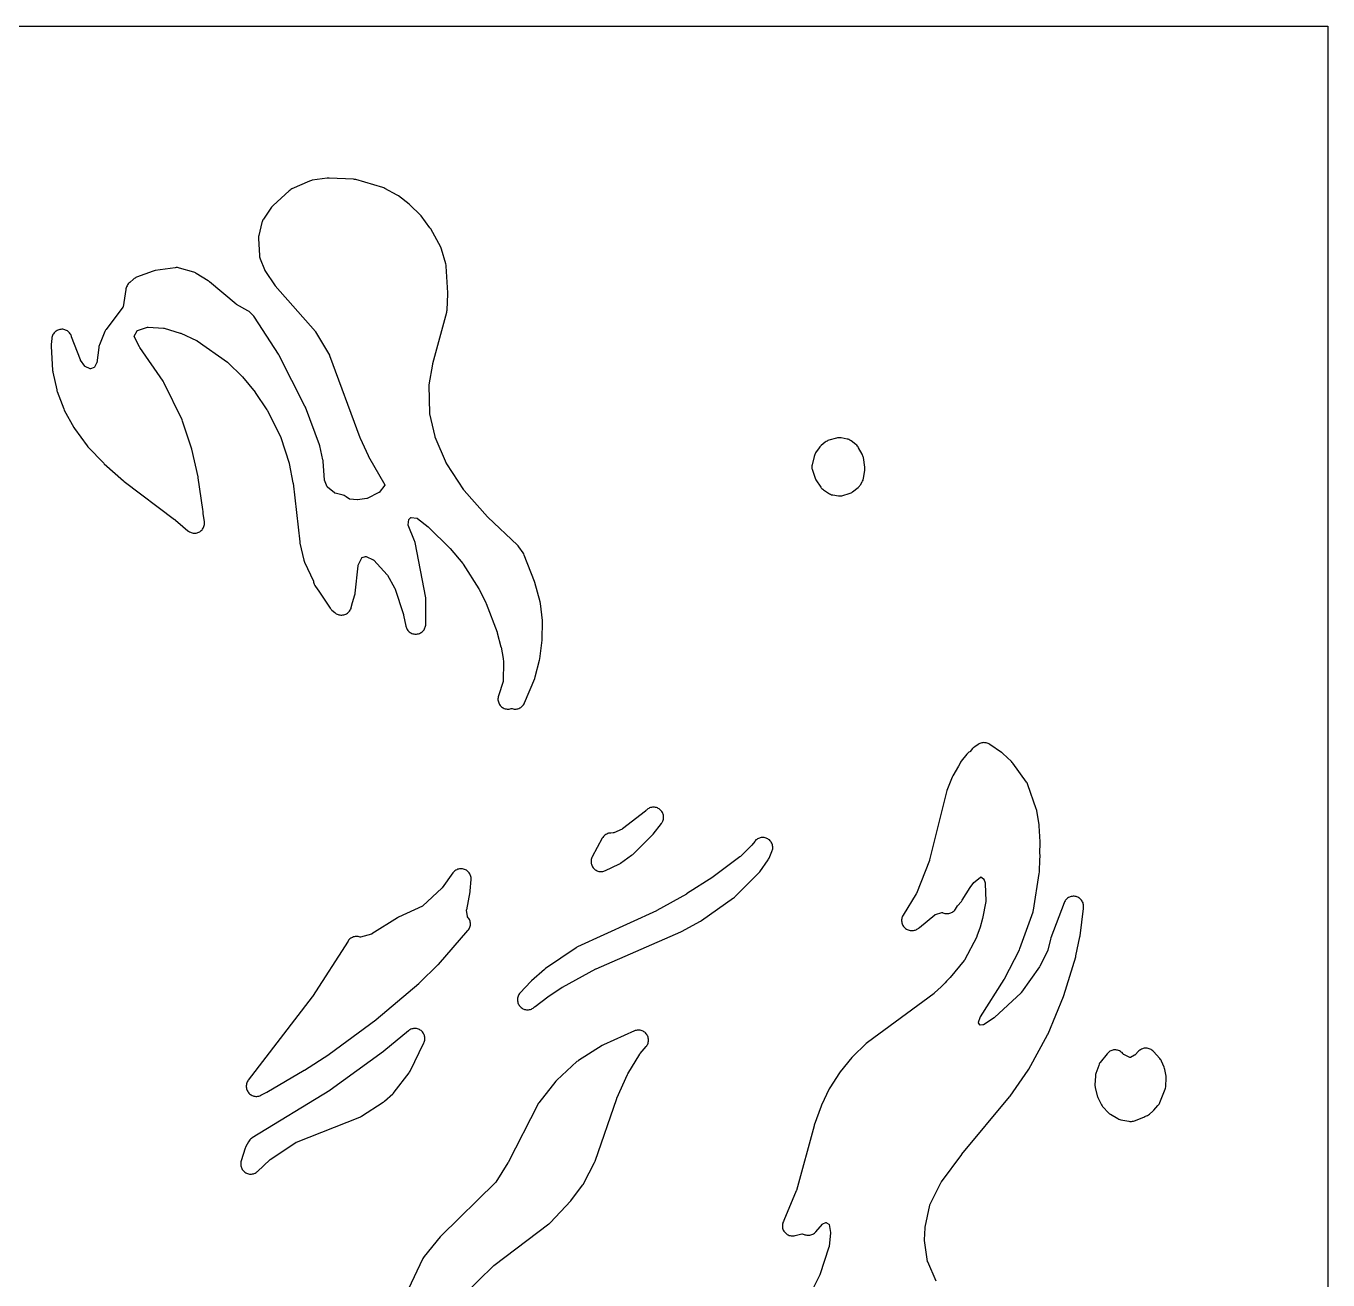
# Model space of a CAD drawing. Header units: millimetres. Extents: x 0 to 300, y 0 to 300.
# Drawn here: x 144.5 to 299.7, y 150.6 to 300 of the extents above; entities that cross this region are included whole.
import ezdxf

# ---------------------------------------------------------------- set-up
doc = ezdxf.new("R2010")
doc.units = ezdxf.units.MM
doc.layers.add('CUT', color=7, linetype='CONTINUOUS')

msp = doc.modelspace()

# ---------------------------------------------------------------- linework, layer by layer
at = {"layer": 'CUT'}
for points in [[(151.6802, 300), (299.6408, 300), (299.6689, 299.9986), (299.6703, 299.9705), (299.6703, 0.0295), (299.6689, 0.0014), (299.6408, 0), (150.7335, 0), (147.8556, 0), (0.0295, 0), (0.0014, 0.0014), (0, 0.0295), (0, 299.9705), (0.0014, 299.9986), (0.0295, 300), (149.1219, 300)], [(149.7109, 263.4277), (149.6314, 263.5137), (149.5438, 263.5916), (149.449, 263.6605), (149.3479, 263.7199), (149.2416, 263.7691), (149.1309, 263.8078), (149.017, 263.8354), (148.901, 263.8518), (148.7839, 263.8568), (148.6669, 263.8504), (148.551, 263.8325), (148.4375, 263.8035), (148.3273, 263.7635), (148.2216, 263.713), (148.1212, 263.6523), (148.0273, 263.5822), (147.9407, 263.5033), (147.8622, 263.4163), (147.7925, 263.322), (147.7324, 263.2214), (147.6824, 263.1154), (147.6429, 263.0051), (147.6144, 262.8914), (147.5972, 262.7755), (147.5253, 262.0523), (147.5197, 261.9578), (147.5215, 261.8631), (147.6938, 258.9355), (147.7028, 258.8438), (147.7187, 258.753), (148.1784, 256.6219), (148.2002, 256.5362), (148.2282, 256.4524), (149.0126, 254.3669), (149.0852, 254.2095), (150.2166, 252.1594), (150.3007, 252.028), (151.8102, 249.9768), (151.9041, 249.8644), (153.7741, 247.8832), (153.8513, 247.8084), (156.1263, 245.7941), (156.1997, 245.7342), (162.2233, 241.1954), (162.2451, 241.1714), (162.3343, 241.0909), (163.2266, 240.3629), (163.8114, 239.8529), (163.9029, 239.7807), (164.001, 239.7176), (164.1047, 239.6644), (164.2131, 239.6215), (164.3252, 239.5893), (164.4398, 239.5681), (164.556, 239.5582), (164.6726, 239.5596), (164.7885, 239.5723), (164.9026, 239.5961), (165.0138, 239.631), (165.1212, 239.6764), (165.2236, 239.7321), (165.3202, 239.7975), (165.4099, 239.8719), (165.492, 239.9546), (165.5657, 240.045), (165.6303, 240.142), (165.6852, 240.2449), (165.7298, 240.3526), (165.7637, 240.4642), (165.7867, 240.5785), (165.7984, 240.6945), (165.7989, 240.8111), (165.788, 240.9271), (165.6475, 241.9102), (165.6306, 242.0742), (165.619, 242.1571), (165.5819, 242.3696), (165.0387, 246.1707), (165.0207, 246.2679), (164.2637, 249.5853), (164.2351, 249.6888), (163.185, 252.9244), (163.1199, 253.0846), (160.9404, 257.5054), (160.8982, 257.5834), (160.8505, 257.6581), (158.0697, 261.6722), (158.0255, 261.7469), (157.4071, 262.9926), (157.3957, 263.0187), (157.4085, 263.0442), (157.7612, 263.6718), (157.7757, 263.6951), (157.8013, 263.7048), (159.0146, 264.1005), (159.042, 264.108), (159.0703, 264.1075), (160.9065, 263.9866), (160.9392, 263.9826), (160.9712, 263.9751), (162.8999, 263.4081), (162.9792, 263.3786), (164.8546, 262.5249), (164.8796, 262.512), (164.9033, 262.4969), (168.5442, 259.9244), (168.5634, 259.9096), (168.5814, 259.8933), (170.2617, 258.2395), (170.3035, 258.1939), (171.808, 256.371), (171.8445, 256.3219), (173.2197, 254.259), (173.2553, 254.1983), (174.883, 250.9975), (174.8931, 250.9756), (174.9013, 250.9531), (175.8747, 247.9142), (175.8922, 247.8459), (176.3362, 245.5668), (176.3434, 245.52), (177.1428, 238.5105), (177.1666, 238.3733), (177.6448, 236.3279), (177.6782, 236.2118), (177.7231, 236.0996), (178.7642, 233.8367), (178.7645, 233.8331), (178.7846, 233.7171), (178.8159, 233.6036), (178.8583, 233.4938), (178.8941, 233.4128), (178.9496, 233.3031), (179.016, 233.1996), (179.4142, 232.6442), (180.7735, 230.6237), (180.8327, 230.5432), (180.8983, 230.4678), (180.9701, 230.3982), (181.3052, 230.0991), (181.3948, 230.0266), (181.4909, 229.963), (181.5927, 229.9089), (181.6992, 229.8648), (181.8094, 229.8311), (181.9224, 229.8082), (182.037, 229.7962), (182.1522, 229.7953), (182.267, 229.8054), (182.3803, 229.8265), (182.3943, 229.8305), (182.3987, 229.8313), (182.5123, 229.8641), (182.6222, 229.9079), (182.7272, 229.9623), (182.8263, 230.0268), (182.9186, 230.1007), (183.0032, 230.1834), (183.0792, 230.274), (183.146, 230.3716), (183.2028, 230.4753), (183.2491, 230.5841), (183.2845, 230.697), (183.4363, 231.28), (183.7085, 232.22), (183.7331, 232.3214), (183.7488, 232.4246), (184.1005, 235.6723), (184.1058, 235.7046), (184.118, 235.7349), (184.535, 236.627), (184.5485, 236.6526), (184.5761, 236.661), (184.9886, 236.7655), (185.0163, 236.7711), (185.0425, 236.7608), (185.9082, 236.3746), (185.9354, 236.3608), (185.9571, 236.3394), (187.5493, 234.599), (187.5706, 234.5728), (187.5889, 234.5444), (188.4399, 233.0407), (188.4531, 233.0145), (188.4637, 232.9871), (189.4935, 229.8669), (189.5117, 229.7986), (189.7784, 228.488), (189.8073, 228.3744), (189.8472, 228.2641), (189.8977, 228.1583), (189.9583, 228.0579), (190.0284, 227.9639), (190.1073, 227.8772), (190.1943, 227.7986), (190.2885, 227.7288), (190.3892, 227.6686), (190.4952, 227.6185), (190.6056, 227.579), (190.7193, 227.5505), (190.8352, 227.5332), (190.9523, 227.5273), (191.0695, 227.5328), (191.1855, 227.5497), (191.2993, 227.5779), (191.4098, 227.6171), (191.516, 227.6668), (191.6168, 227.7267), (191.7113, 227.7961), (191.7985, 227.8745), (191.8777, 227.9609), (191.9481, 228.0547), (192.009, 228.1549), (192.0598, 228.2606), (192.1001, 228.3707), (192.1294, 228.4842), (192.1475, 228.6001), (192.1542, 228.7171), (192.1786, 231.6061), (192.1737, 231.7258), (192.1568, 231.8444), (190.8812, 238.4317), (190.8534, 238.5452), (190.8147, 238.6555), (190.0641, 240.5016), (190.0539, 240.5312), (190.0567, 240.5624), (190.1452, 241.1796), (190.1503, 241.2063), (190.1686, 241.2263), (190.3674, 241.4251), (190.3877, 241.4436), (190.415, 241.4408), (191.1117, 241.3359), (191.1418, 241.3298), (191.1669, 241.312), (192.4469, 240.3025), (192.497, 240.2582), (195.0296, 237.755), (195.0652, 237.7166), (196.5786, 235.9341), (196.6288, 235.8657), (198.4756, 232.9341), (198.5045, 232.8829), (199.3225, 231.2486), (199.3469, 231.1931), (200.654, 227.7524), (200.6726, 227.6945), (201.1192, 226.0268), (201.1294, 225.9818), (201.3805, 224.6372), (201.4222, 224.2183), (201.4243, 224.1964), (201.4244, 224.1962), (201.3915, 221.9423), (201.3895, 221.9124), (201.3816, 221.8834), (200.8192, 220.1642), (200.7876, 220.0486), (200.7678, 219.9305), (200.7598, 219.8109), (200.7638, 219.6912), (200.7798, 219.5724), (200.8074, 219.4558), (200.8466, 219.3426), (200.8969, 219.2339), (200.9577, 219.1307), (201.0286, 219.034), (201.1087, 218.945), (201.1973, 218.8643), (201.2935, 218.7929), (201.3964, 218.7315), (201.5049, 218.6806), (201.6179, 218.6408), (201.7343, 218.6124), (201.8529, 218.5958), (201.9727, 218.5911), (202.0923, 218.5984), (202.2105, 218.6176), (202.3263, 218.6484), (202.3846, 218.6672), (202.4333, 218.6517), (202.4439, 218.6477), (202.5585, 218.617), (202.6757, 218.5977), (202.7942, 218.5901), (202.9128, 218.5943), (203.0305, 218.6102), (203.146, 218.6376), (203.2583, 218.6763), (203.3661, 218.7259), (203.4686, 218.7859), (203.5646, 218.8557), (203.6532, 218.9347), (203.7336, 219.0221), (203.805, 219.117), (203.8666, 219.2184), (203.9179, 219.3255), (205.1464, 222.2514), (205.2022, 222.4174), (205.7191, 224.4298), (205.7473, 224.5775), (206.0288, 226.7989), (206.0382, 226.9336), (206.0657, 228.9848), (206.0573, 229.1429), (205.8137, 231.1867), (205.7812, 231.3552), (205.1612, 233.6692), (205.1199, 233.7949), (203.8897, 236.9466), (203.829, 237.0779), (203.7531, 237.201), (203.2324, 237.9406), (203.1596, 238.0339), (203.0779, 238.1196), (199.5533, 241.4701), (199.5177, 241.507), (196.7324, 244.6502), (196.6801, 244.7185), (194.6493, 247.8086), (194.6356, 247.8317), (194.624, 247.8558), (193.2815, 251.0106), (193.2723, 251.0351), (193.2653, 251.0604), (192.6335, 253.7939), (192.6281, 253.8247), (192.6259, 253.8558), (192.5664, 257.1704), (192.5671, 257.198), (192.5705, 257.2254), (192.9877, 259.7056), (193.0003, 259.7629), (194.6601, 265.89), (194.688, 266.0218), (194.7009, 266.1558), (194.7786, 268.0966), (194.7779, 268.2087), (194.6083, 271.3762), (194.5922, 271.5186), (194.5591, 271.6579), (194.0307, 273.4137), (193.9888, 273.5306), (193.935, 273.6426), (192.747, 275.8201), (192.6521, 275.9673), (191.6008, 277.363), (191.4892, 277.4912), (190.3085, 278.6673), (190.1877, 278.7725), (188.89, 279.7588), (188.746, 279.8528), (187.2992, 280.6552), (187.1777, 280.7139), (187.0505, 280.7586), (183.8069, 281.6964), (183.671, 281.7273), (183.5325, 281.7422), (180.651, 281.8838), (180.5352, 281.8839), (180.42, 281.8729), (178.6323, 281.6138), (178.5237, 281.5929), (178.4175, 281.5621), (178.3145, 281.5217), (176.208, 280.5796), (176.094, 280.5211), (175.9868, 280.4508), (175.8878, 280.3695), (173.9724, 278.617), (173.8772, 278.5194), (173.7936, 278.4115), (172.8068, 276.9763), (172.749, 276.8833), (172.6998, 276.7854), (172.6598, 276.6835), (172.6292, 276.5783), (172.2546, 275.0281), (172.2325, 274.9125), (172.222, 274.7952), (172.2229, 274.6775), (172.3399, 272.6359), (172.354, 272.5089), (172.3815, 272.3842), (172.4221, 272.2631), (172.9243, 270.9938), (172.9807, 270.8717), (173.0504, 270.7567), (174.14, 269.1675), (174.2269, 269.0555), (179.0002, 263.6042), (179.0178, 263.5821), (179.0332, 263.5584), (180.6707, 260.7649), (180.683, 260.7415), (180.6932, 260.7172), (184.2997, 250.9482), (184.3347, 250.8636), (185.2821, 248.7977), (185.332, 248.7008), (187.2632, 245.3343), (187.2761, 245.3091), (187.2602, 245.2857), (186.6111, 244.4243), (186.5932, 244.4027), (186.5686, 244.3893), (185.1715, 243.7088), (185.1444, 243.6972), (185.1156, 243.6912), (184.0199, 243.518), (183.9941, 243.5151), (183.9683, 243.5167), (183.1242, 243.6048), (183.0954, 243.6092), (183.0704, 243.6244), (182.6555, 243.9058), (182.5433, 243.9733), (182.4243, 244.0282), (182.3001, 244.0697), (181.3438, 244.3327), (181.3144, 244.3425), (181.2894, 244.3608), (180.4439, 245.0519), (180.4218, 245.072), (180.4093, 245.0991), (180.0992, 245.8713), (180.0891, 245.9009), (180.0854, 245.9319), (179.9392, 248.1095), (179.9288, 248.2059), (179.9106, 248.3012), (179.5266, 249.9507), (179.4823, 250.0976), (177.8143, 254.5738), (177.76, 254.6975), (174.6657, 260.7982), (174.6028, 260.9076), (171.7571, 265.3018), (171.6735, 265.4155), (171.5772, 265.5187), (171.1813, 265.8955), (171.1052, 265.9621), (171.0237, 266.022), (170.9375, 266.0748), (169.6096, 266.8139), (169.585, 266.8292), (169.5619, 266.8469), (166.3892, 269.5304), (166.3188, 269.5855), (166.2446, 269.6353), (164.8113, 270.52), (164.7194, 270.5713), (164.6232, 270.6144), (164.5237, 270.6489), (162.8133, 271.1584), (162.6884, 271.1885), (162.5611, 271.205), (162.4326, 271.2078), (162.3046, 271.1968), (159.9261, 270.8645), (159.7959, 270.8389), (159.6693, 270.799), (157.7051, 270.0594), (157.6082, 270.018), (157.5153, 269.9682), (157.4271, 269.9104), (157.3443, 269.8452), (156.8814, 269.4459), (156.7875, 269.3556), (156.7039, 269.2556), (156.6317, 269.1472), (156.5551, 269.0176), (156.5013, 268.9154), (156.4574, 268.8084), (156.4241, 268.6978), (156.4016, 268.5844), (156.0984, 266.5506), (156.0926, 266.5216), (156.0759, 266.4971), (154.069, 263.8431), (154.0114, 263.7599), (153.961, 263.6721), (153.9182, 263.5804), (153.2666, 262.0147), (153.2296, 261.9134), (153.202, 261.8091), (153.1837, 261.7028), (152.9552, 259.878), (152.9503, 259.8499), (152.9376, 259.8243), (152.6669, 259.3382), (152.6508, 259.3126), (152.6229, 259.3009), (152.2039, 259.1504), (152.1758, 259.1419), (152.1488, 259.1534), (151.5845, 259.428), (151.5594, 259.4417), (151.5413, 259.464), (151.0226, 260.1675), (151.0075, 260.19), (150.9968, 260.2148), (149.959, 262.9443), (149.9353, 263.0192), (149.8944, 263.1291), (149.8431, 263.2344), (149.7818, 263.3343)], [(244.1678, 248.9632), (243.7422, 249.7403), (243.6772, 249.8457), (243.6017, 249.9439), (243.5164, 250.0337), (243.4224, 250.1143), (242.8662, 250.5431), (242.7759, 250.6063), (242.6802, 250.6609), (242.5799, 250.7066), (242.4758, 250.7429), (242.3688, 250.7694), (241.6763, 250.9078), (241.5637, 250.9249), (241.4499, 250.9311), (241.3361, 250.9265), (241.2232, 250.9112), (241.1123, 250.8852), (240.1991, 250.6251), (240.0839, 250.5859), (239.9732, 250.5352), (239.8683, 250.4735), (239.7702, 250.4016), (239.2706, 249.9948), (239.1849, 249.918), (239.1071, 249.8333), (239.0376, 249.7415), (238.6112, 249.1179), (238.5525, 249.0227), (238.5028, 248.9225), (238.4627, 248.818), (238.4325, 248.7103), (238.201, 247.7064), (238.1814, 247.5998), (238.1715, 247.4919), (238.1714, 247.3836), (238.1811, 247.2757), (238.2005, 247.1691), (238.2294, 247.0646), (238.507, 246.2135), (238.5455, 246.1114), (238.5931, 246.0132), (238.6494, 245.9198), (239.2252, 245.0563), (239.2944, 244.9627), (239.3723, 244.8763), (239.4583, 244.7978), (239.5514, 244.728), (240.1691, 244.3103), (240.2823, 244.2425), (240.4023, 244.1875), (240.5276, 244.1461), (240.6567, 244.1186), (241.3291, 244.0139), (241.4352, 244.0022), (241.542, 243.9999), (241.6486, 244.0072), (241.7541, 244.0239), (241.8576, 244.05), (242.6313, 244.2814), (242.7374, 244.3186), (242.8395, 244.3656), (242.9368, 244.422), (243.0283, 244.4871), (243.6718, 244.9922), (243.7559, 245.0648), (243.833, 245.1448), (243.9023, 245.2316), (243.9632, 245.3244), (244.1649, 245.6647), (244.2183, 245.7653), (244.2619, 245.8706), (244.2953, 245.9794), (244.3182, 246.091), (244.471, 247.0673), (244.4837, 247.1882), (244.4841, 247.3099), (244.4721, 247.4309), (244.302, 248.5649), (244.2817, 248.6685), (244.2524, 248.77), (244.2144, 248.8684)], [(211.8645, 200.5518), (211.8574, 200.436), (211.8616, 200.32), (211.8769, 200.2049), (211.9033, 200.0919), (211.9405, 199.9819), (211.9882, 199.8761), (212.0458, 199.7753), (212.1129, 199.6806), (212.1889, 199.5928), (212.273, 199.5128), (212.3644, 199.4412), (212.4623, 199.3789), (212.5657, 199.3262), (212.6738, 199.2839), (212.7855, 199.2521), (212.8997, 199.2313), (213.0153, 199.2217), (213.1314, 199.2232), (213.2468, 199.236), (213.3604, 199.2598), (213.4712, 199.2945), (213.578, 199.3398), (215.1817, 200.1122), (215.2722, 200.1606), (215.3583, 200.2167), (216.6821, 201.1619), (216.7548, 201.2182), (216.823, 201.2799), (219.152, 203.5536), (219.2667, 203.6829), (220.2425, 204.9579), (220.299, 205.0384), (220.3487, 205.1232), (220.3555, 205.1361), (220.4057, 205.2426), (220.4452, 205.3534), (220.4737, 205.4677), (220.4908, 205.5841), (220.4964, 205.7017), (220.4905, 205.8192), (220.4731, 205.9357), (220.4443, 206.0498), (220.4046, 206.1606), (220.3541, 206.2669), (220.2935, 206.3678), (220.2233, 206.4623), (220.1442, 206.5495), (220.0569, 206.6284), (219.9623, 206.6985), (219.8613, 206.7589), (219.7548, 206.8091), (219.644, 206.8487), (219.5298, 206.8773), (219.4133, 206.8945), (219.2958, 206.9002), (219.1782, 206.8943), (219.0618, 206.877), (218.9476, 206.8484), (218.8368, 206.8087), (218.7304, 206.7583), (218.6295, 206.6978), (218.5349, 206.6276), (218.4477, 206.5486), (218.401, 206.497), (218.4007, 206.4973), (218.3548, 206.4474), (218.3292, 206.4253), (215.6134, 204.3293), (215.584, 204.3093), (215.5524, 204.2929), (214.5499, 203.8468), (214.5239, 203.8367), (214.4961, 203.8342), (214.1968, 203.821), (214.0738, 203.8092), (213.9526, 203.7848), (213.8346, 203.7481), (213.721, 203.6995), (213.613, 203.6394), (213.5117, 203.5685), (213.4183, 203.4876), (213.3337, 203.3975), (213.2588, 203.2992), (213.1944, 203.1937), (212.0022, 200.9924), (211.9519, 200.8878), (211.9119, 200.7788), (211.8827, 200.6665)], [(203.1625, 184.3766), (203.126, 184.266), (203.1005, 184.1524), (203.086, 184.0369), (203.0829, 183.9204), (203.091, 183.8043), (203.1104, 183.6894), (203.1408, 183.577), (203.182, 183.4681), (203.2335, 183.3637), (203.2949, 183.2647), (203.3656, 183.1722), (203.445, 183.0869), (203.5322, 183.0098), (203.6265, 182.9415), (203.727, 182.8826), (203.8327, 182.8338), (203.9427, 182.7954), (204.0558, 182.7679), (204.1711, 182.7514), (204.2875, 182.7462), (204.4038, 182.7524), (204.5189, 182.7697), (204.6318, 182.7982), (204.7415, 182.8374), (204.8468, 182.8871), (204.9468, 182.9468), (205.0406, 183.0159), (205.1272, 183.0938), (205.1428, 183.1093), (205.2018, 183.1605), (206.6885, 184.2914), (206.7191, 184.3132), (208.3992, 185.4323), (208.4448, 185.4598), (212.4091, 187.6194), (212.456, 187.6424), (222.5457, 192.0488), (222.6396, 192.0947), (224.89, 193.3209), (225.0056, 193.3926), (228.8488, 196.0917), (228.9311, 196.1549), (229.0075, 196.225), (231.8235, 199.04), (231.8948, 199.1179), (231.9591, 199.2018), (232.9502, 200.6217), (233.0134, 200.7226), (233.0663, 200.8293), (233.4071, 201.6116), (233.4482, 201.7201), (233.4787, 201.832), (233.4982, 201.9463), (233.5066, 202.062), (233.5038, 202.1779), (233.4898, 202.293), (233.4647, 202.4063), (233.4289, 202.5165), (233.3825, 202.6229), (233.3262, 202.7242), (233.2603, 202.8196), (233.1855, 202.9083), (233.1025, 202.9892), (233.012, 203.0618), (232.915, 203.1254), (232.8123, 203.1792), (232.7049, 203.2229), (232.5937, 203.2561), (232.4799, 203.2783), (232.3645, 203.2895), (232.2485, 203.2894), (232.1331, 203.2782), (232.0193, 203.2558), (231.9082, 203.2226), (231.8008, 203.1789), (231.6981, 203.1249), (231.6011, 203.0613), (231.5107, 202.9887), (231.4278, 202.9076), (231.3531, 202.8189), (231.0245, 202.3885), (230.9673, 202.3238), (229.651, 201.0359), (229.5938, 200.9866), (226.4208, 198.5823), (226.3812, 198.5548), (223.2466, 196.5539), (223.2148, 196.535), (219.68, 194.5748), (219.6393, 194.5542), (210.2588, 190.2489), (210.1701, 190.2036), (210.0854, 190.1511), (206.4284, 187.6688), (206.3049, 187.5726), (204.7686, 186.2063), (204.6923, 186.1321), (203.4088, 184.7687), (203.3332, 184.6802), (203.2666, 184.5847), (203.2095, 184.4832)], [(183.9847, 191.489), (183.8688, 191.4906), (183.7534, 191.481), (183.6394, 191.4604), (183.5279, 191.4289), (183.42, 191.3867), (183.3167, 191.3344), (183.2189, 191.2723), (183.1275, 191.2011), (183.0434, 191.1215), (182.9674, 191.034), (182.9002, 190.9397), (178.6527, 184.3253), (178.6239, 184.2843), (171.0123, 174.3642), (170.9443, 174.2659), (170.8865, 174.1614), (170.8394, 174.0516), (170.8034, 173.9377), (170.779, 173.8207), (170.7662, 173.7019), (170.7654, 173.5824), (170.7764, 173.4635), (170.7993, 173.3462), (170.8336, 173.2318), (170.8792, 173.1213), (170.9355, 173.016), (171.0021, 172.9167), (171.0781, 172.8246), (171.163, 172.7405), (171.2558, 172.6652), (171.3556, 172.5996), (171.4615, 172.5442), (171.5723, 172.4996), (171.687, 172.4662), (171.8045, 172.4444), (171.9236, 172.4344), (172.043, 172.4363), (172.1617, 172.4501), (172.2784, 172.4756), (172.392, 172.5126), (172.5014, 172.5606), (173.1529, 172.8867), (173.2282, 172.9278), (177.6555, 175.555), (177.6875, 175.5747), (180.5995, 177.4283), (180.6652, 177.4733), (186.1999, 181.5361), (186.2663, 181.5886), (191.3373, 185.8922), (191.3978, 185.9473), (193.6012, 188.0919), (193.6691, 188.1638), (197.1842, 192.2005), (197.2575, 192.2935), (197.3213, 192.3934), (197.3749, 192.4991), (197.4178, 192.6095), (197.4497, 192.7236), (197.4701, 192.8403), (197.4789, 192.9585), (197.476, 193.077), (197.4614, 193.1945), (197.4354, 193.3101), (197.398, 193.4226), (197.3498, 193.5308), (197.2911, 193.6337), (197.2225, 193.7303), (197.1448, 193.8197), (197.1357, 193.8292), (197.1305, 193.8576), (197.0313, 194.6176), (197.0288, 194.649), (197.033, 194.6802), (197.433, 196.7966), (197.45, 196.9226), (197.559, 198.2692), (197.5627, 198.389), (197.5544, 198.5086), (197.5343, 198.6268), (197.5024, 198.7423), (197.4592, 198.8541), (197.4051, 198.961), (197.3405, 199.062), (197.2662, 199.1561), (197.1829, 199.2422), (197.0914, 199.3197), (196.9927, 199.3876), (196.8876, 199.4453), (196.7773, 199.4923), (196.6629, 199.528), (196.5455, 199.5521), (196.4263, 199.5644), (196.3065, 199.5648), (196.1872, 199.5532), (196.0696, 199.5297), (195.955, 199.4946), (195.8445, 199.4483), (195.7391, 199.3912), (195.6399, 199.3239), (195.548, 199.247), (195.4642, 199.1613), (195.3894, 199.0677), (194.1107, 197.2933), (194.0923, 197.2702), (194.0717, 197.2491), (191.8195, 195.156), (191.7955, 195.136), (191.7679, 195.1214), (188.9238, 193.8008), (188.7835, 193.7239), (185.7481, 191.7864), (185.722, 191.7715), (185.6934, 191.7622), (184.3931, 191.4084), (184.3657, 191.4023), (184.3237, 191.4177), (184.2132, 191.4524), (184.0998, 191.4762)], [(170.1052, 164.2781), (170.1201, 164.1619), (170.1462, 164.0477), (170.1833, 163.9365), (170.2311, 163.8295), (170.2891, 163.7277), (170.3568, 163.6321), (170.4334, 163.5434), (170.5184, 163.4627), (170.6108, 163.3907), (170.7097, 163.328), (170.8144, 163.2753), (170.9236, 163.233), (171.0365, 163.2015), (171.1519, 163.1813), (171.2688, 163.1724), (171.3859, 163.1749), (171.5022, 163.1888), (171.6167, 163.214), (171.7281, 163.2503), (171.8354, 163.2972), (171.9377, 163.3544), (172.0339, 163.4213), (172.1231, 163.4972), (173.5938, 164.8786), (173.6123, 164.8946), (173.6321, 164.9091), (176.6785, 166.9505), (176.7062, 166.9669), (176.7355, 166.9803), (184.2888, 169.952), (184.397, 170.0009), (184.4999, 170.0603), (187.0992, 171.7366), (187.1782, 171.7922), (187.2524, 171.8539), (188.2485, 172.7519), (188.3277, 172.8303), (188.3994, 172.9158), (190.1696, 175.2387), (190.2368, 175.3366), (190.294, 175.4407), (191.931, 178.8024), (191.9769, 178.9096), (192.0122, 179.0208), (192.0365, 179.1348), (192.0496, 179.2507), (192.0514, 179.3673), (192.0419, 179.4835), (192.0212, 179.5983), (191.9894, 179.7105), (191.9469, 179.8191), (191.894, 179.923), (191.8313, 180.0214), (191.7594, 180.1131), (191.6789, 180.1975), (191.5905, 180.2736), (191.4952, 180.3408), (191.3939, 180.3985), (191.2874, 180.446), (191.1768, 180.483), (191.0631, 180.5091), (190.9474, 180.524), (190.8309, 180.5276), (190.7145, 180.5198), (190.5995, 180.5009), (190.4868, 180.4708), (190.3775, 180.4299), (190.2728, 180.3787), (190.1735, 180.3175), (190.0807, 180.2469), (187.169, 177.8033), (187.1352, 177.7769), (180.7624, 173.1611), (180.723, 173.1349), (171.4771, 167.4944), (171.3711, 167.4218), (171.2736, 167.3382), (171.1855, 167.2447), (171.108, 167.1423), (171.0418, 167.0322), (170.7279, 166.4402), (170.6829, 166.3454), (170.6462, 166.247), (170.1597, 164.7408), (170.1291, 164.6277), (170.1098, 164.5121), (170.1018, 164.3952)], [(272.1684, 172.5072), (272.1957, 172.41), (272.2312, 172.3155), (272.2744, 172.2242), (272.7015, 171.4133), (272.7545, 171.3224), (272.8154, 171.2365), (272.8835, 171.1563), (273.4786, 170.5149), (273.563, 170.4325), (273.6551, 170.3587), (273.754, 170.2944), (274.6242, 169.7871), (274.7452, 169.7254), (274.8724, 169.6778), (275.0042, 169.6449), (275.9382, 169.4672), (276.0488, 169.4514), (276.1604, 169.446), (276.2719, 169.451), (276.3826, 169.4663), (276.4913, 169.4919), (276.5971, 169.5274), (277.7372, 169.9703), (277.861, 170.0267), (277.9014, 170.0509), (277.9369, 170.061), (278.0621, 170.1043), (278.1817, 170.1611), (278.2944, 170.2307), (278.3987, 170.3124), (278.7992, 170.6632), (278.8784, 170.7392), (278.8909, 170.7536), (278.9128, 170.7752), (279.4161, 171.3366), (279.483, 171.4182), (279.5425, 171.5054), (279.5942, 171.5975), (279.6375, 171.6937), (280.2796, 173.3063), (280.3215, 173.4309), (280.3495, 173.5594), (280.3632, 173.6901), (280.4067, 174.5578), (280.4057, 174.6959), (280.3888, 174.833), (280.2438, 175.6293), (280.2099, 175.7678), (280.1599, 175.9013), (279.8373, 176.6276), (279.7801, 176.7401), (279.7113, 176.8459), (279.6318, 176.944), (278.8739, 177.7846), (278.789, 177.8697), (278.6961, 177.946), (278.5959, 178.0125), (278.4897, 178.0687), (278.3783, 178.1139), (278.263, 178.1478), (278.1449, 178.17), (278.0251, 178.1803), (277.9049, 178.1785), (277.7855, 178.1647), (277.6681, 178.1391), (277.5538, 178.1018), (277.4438, 178.0533), (277.3393, 177.994), (277.2412, 177.9245), (277.1505, 177.8456), (276.645, 177.3591), (276.624, 177.3406), (276.5999, 177.3265), (276.1235, 177.0754), (276.0965, 177.0628), (276.0688, 177.0739), (275.3352, 177.4111), (275.3099, 177.4243), (275.2837, 177.4617), (275.2101, 177.5564), (275.1274, 177.6434), (275.0364, 177.7216), (274.938, 177.7903), (274.8333, 177.8489), (274.7233, 177.8967), (274.609, 177.9333), (274.4917, 177.9583), (274.3724, 177.9715), (274.2524, 177.9727), (274.1329, 177.9619), (274.0151, 177.9392), (273.9001, 177.9049), (273.7891, 177.8592), (273.7881, 177.8588), (273.6901, 177.8069), (273.5973, 177.7463), (273.5105, 177.6773), (273.4305, 177.6007), (273.3578, 177.5169), (272.541, 176.4827), (272.4641, 176.3733), (272.3998, 176.2559), (272.349, 176.1322), (272.0149, 175.169), (271.9823, 175.0578), (271.9605, 174.9439), (271.9498, 174.8284), (271.9055, 173.8166), (271.9057, 173.7062), (271.9161, 173.5963), (271.9365, 173.4879)]]:
    msp.add_lwpolyline(points, close=True, dxfattribs=at)
for points in [[(252.9642, 150.4236), (251.9687, 152.6959), (251.9589, 152.7214), (251.9539, 152.7482), (251.6017, 155.2704), (251.5992, 155.2971), (251.599, 155.3239), (251.6579, 156.777), (251.6599, 156.8015), (251.6639, 156.8257), (252.2117, 159.4688), (252.2182, 159.4942), (252.229, 159.5181), (253.5841, 162.1982), (253.5966, 162.2205), (253.6109, 162.2416), (256.0308, 165.5019), (256.0502, 165.5266), (261.7219, 172.386), (261.7796, 172.4617), (263.9449, 175.5495), (264.0155, 175.6632), (266.2587, 179.7702), (266.3127, 179.8826), (268.1712, 184.3282), (268.2129, 184.4445), (269.6101, 189.0767), (269.635, 189.1741), (270.1195, 191.4571), (270.1366, 191.5591), (270.539, 194.8162), (270.5472, 194.9181), (270.5518, 195.0399), (270.5505, 195.1564), (270.538, 195.2722), (270.5142, 195.3863), (270.4795, 195.4975), (270.4342, 195.6049), (270.3787, 195.7073), (270.3136, 195.8039), (270.2393, 195.8937), (270.1567, 195.9759), (270.0666, 196.0496), (269.9697, 196.1143), (269.8669, 196.1693), (269.7594, 196.2141), (269.648, 196.2482), (269.5338, 196.2714), (269.4179, 196.2833), (269.3014, 196.284), (269.1853, 196.2734), (269.0709, 196.2516), (268.9591, 196.2188), (268.851, 196.1752), (268.7476, 196.1215), (268.65, 196.0579), (268.559, 195.9852), (268.4754, 195.904), (268.4001, 195.815), (268.3338, 195.7192), (268.2772, 195.6174), (268.2306, 195.5106), (266.6461, 191.3324), (266.5966, 191.1667), (266.3075, 189.8631), (266.3009, 189.8382), (266.2901, 189.815), (265.3266, 187.9474), (265.2833, 187.8762), (263.1341, 184.8361), (263.1152, 184.8122), (263.0941, 184.7903), (259.9211, 181.8259), (259.9014, 181.809), (259.8803, 181.7939), (258.6179, 180.9701), (258.591, 180.9546), (258.5601, 180.9513), (258.2117, 180.9324), (258.1829, 180.9323), (258.1669, 180.9564), (258.0176, 181.2079), (258.0042, 181.2332), (258.0124, 181.2605), (258.2189, 181.8451), (258.232, 181.8763), (258.2485, 181.9058), (261.0753, 186.3547), (261.1321, 186.4542), (262.8933, 189.9168), (262.9529, 190.0546), (264.5232, 194.42), (264.5566, 194.5287), (264.5796, 194.6402), (265.2655, 199.0124), (265.2794, 199.159), (265.3316, 200.7486), (265.3549, 200.9459), (265.3628, 201.1178), (265.3544, 201.4446), (265.3932, 202.6284), (265.3908, 202.7537), (265.2522, 204.6848), (265.2399, 204.7908), (264.9616, 206.5091), (264.9406, 206.6108), (264.9108, 206.7102), (263.9177, 209.5761), (263.8745, 209.6837), (263.821, 209.7867), (263.7579, 209.884), (262.127, 212.1506), (262.0522, 212.2443), (261.9685, 212.33), (260.9105, 213.3102), (260.8429, 213.3683), (260.7712, 213.4213), (259.3722, 214.3757), (259.2717, 214.4373), (259.1657, 214.4887), (259.0551, 214.5294), (258.941, 214.5591), (258.9118, 214.5652), (258.7928, 214.5839), (258.6725, 214.5905), (258.5522, 214.585), (258.433, 214.5675), (258.3162, 214.5382), (258.2029, 214.4973), (258.0943, 214.4452), (257.9914, 214.3825), (257.5719, 214.0969), (257.4845, 214.0314), (257.4034, 213.9581), (257.3293, 213.8779), (257.0467, 213.5423), (256.9738, 213.5031), (256.8835, 213.4434), (256.7989, 213.3758), (256.7208, 213.3009), (256.6497, 213.2193), (255.9743, 212.3687), (255.8986, 212.262), (255.835, 212.1476), (255.6605, 211.7888), (254.9804, 210.6442), (254.9376, 210.5654), (254.9007, 210.4837), (254.2485, 208.8817), (254.1948, 208.7161), (252.199, 200.6088), (252.1748, 200.5327), (250.6347, 196.6173), (250.6239, 196.593), (250.6109, 196.5697), (249.0382, 194.0225), (248.9812, 193.9191), (248.9346, 193.8107), (248.8989, 193.6982), (248.8745, 193.5827), (248.8615, 193.4654), (248.8601, 193.3473), (248.8703, 193.2297), (248.892, 193.1137), (248.9249, 193.0004), (248.9689, 192.8908), (249.0234, 192.7861), (249.088, 192.6873), (249.1619, 192.5953), (249.2445, 192.511), (249.335, 192.4352), (249.4325, 192.3687), (249.5361, 192.3121), (249.6447, 192.2659), (249.7574, 192.2306), (249.8729, 192.2066), (249.9903, 192.194), (250.1083, 192.1931), (250.1628, 192.1953), (250.2733, 192.2049), (250.3824, 192.2248), (250.4892, 192.2546), (250.5928, 192.2941), (250.6924, 192.343), (250.7869, 192.401), (250.8758, 192.4674), (251.0109, 192.5784), (252.8393, 194.0818), (252.8626, 194.099), (252.8898, 194.1089), (253.6651, 194.3478), (253.6945, 194.3552), (253.7227, 194.3442), (253.7304, 194.3408), (253.7871, 194.3155), (253.8981, 194.2723), (254.0128, 194.2404), (254.1301, 194.22), (254.2488, 194.2114), (254.3678, 194.2145), (254.4859, 194.2294), (254.6019, 194.2559), (254.7148, 194.2939), (254.8233, 194.3428), (254.9265, 194.4022), (255.0233, 194.4715), (255.1127, 194.5501), (255.1939, 194.6372), (255.266, 194.7319), (255.5382, 195.1283), (255.9884, 195.6512), (256.046, 195.7236), (256.0979, 195.8002), (257.0497, 197.33), (257.464, 197.9334), (258.2211, 198.5322), (258.3006, 198.5951), (258.3063, 198.5996), (258.3071, 198.6002), (258.317, 198.5937), (258.6237, 198.3683), (258.6459, 198.3504), (258.6572, 198.3241), (258.8231, 197.8814), (258.8328, 197.8503), (258.8356, 197.8179), (258.8996, 195.7141), (258.8988, 195.682), (258.8946, 195.6502), (258.5174, 193.6292), (258.2357, 192.5954), (257.8452, 191.5242), (257.8125, 191.4504), (256.345, 188.6619), (256.3288, 188.6347), (256.3098, 188.6093), (254.6413, 186.6148), (254.4467, 186.4085), (254.2252, 186.1736), (254.0438, 185.9812), (253.5941, 185.5043), (252.788, 184.7536), (252.7351, 184.7097), (244.7792, 178.8474), (244.658, 178.7451), (243.018, 177.1632), (242.9216, 177.0586), (241.5311, 175.356), (241.4491, 175.2428), (240.3162, 173.4688), (240.2418, 173.3339), (239.325, 171.3855), (239.2824, 171.2829), (238.4579, 169.0043), (238.4287, 168.9122), (236.3314, 161.2323), (236.3061, 161.159), (234.837, 157.6465), (234.8301, 157.6352), (234.7726, 157.5305), (234.7259, 157.4207), (234.6902, 157.3068), (234.6661, 157.1899), (234.6537, 157.0712), (234.6531, 156.9519), (234.6644, 156.8331), (234.6875, 156.716), (234.7221, 156.6017), (234.7678, 156.4915), (234.8243, 156.3864), (234.8909, 156.2873), (234.9671, 156.1954), (235.052, 156.1116), (235.1448, 156.0365), (235.2446, 155.9711), (235.3504, 155.9159), (235.4612, 155.8714), (235.5758, 155.8382), (235.6932, 155.8166), (235.8121, 155.8067), (235.9314, 155.8087), (236.05, 155.8225), (236.1666, 155.848), (236.1854, 155.8531), (236.9599, 156.0636), (236.9889, 156.0699), (237.0173, 156.0616), (237.2551, 155.9786), (237.3393, 155.9493), (237.4547, 155.9154), (237.5729, 155.8933), (237.6927, 155.883), (237.813, 155.8849), (237.9324, 155.8988), (238.0499, 155.9245), (238.1642, 155.9619), (238.2742, 156.0105), (238.3787, 156.0699), (238.4768, 156.1395), (238.5675, 156.2185), (238.6497, 156.3062), (239.4226, 157.2176), (239.4443, 157.2406), (239.4737, 157.2526), (239.8509, 157.3829), (239.8791, 157.3911), (239.9046, 157.3765), (240.1929, 157.1922), (240.2174, 157.1747), (240.2244, 157.1453), (240.3953, 156.2069), (240.3991, 156.1786), (240.3974, 156.1502), (240.2236, 154.5275), (240.2185, 154.4959), (240.21, 154.465), (239.1057, 151.1446), (239.0742, 151.0681), (237.8665, 148.6251)], [(196.6351, 148.7326), (200.2278, 152.2381), (200.2857, 152.2878), (206.8391, 157.2263), (206.9192, 157.2923), (206.9933, 157.3649), (209.4441, 159.9851), (209.5308, 160.089), (210.8835, 161.9089), (210.9382, 161.9891), (210.9862, 162.0734), (212.2714, 164.5579), (212.339, 164.7151), (214.9292, 172.1639), (214.9461, 172.2072), (216.183, 175.0369), (216.2227, 175.1126), (217.6744, 177.455), (217.7239, 177.5235), (218.4245, 178.3621), (218.4964, 178.4574), (218.5584, 178.5594), (218.61, 178.667), (218.6507, 178.7792), (218.68, 178.8949), (218.6977, 179.0129), (218.7036, 179.1321), (218.6976, 179.2513), (218.6798, 179.3693), (218.6504, 179.4849), (218.6096, 179.5971), (218.5579, 179.7047), (218.4957, 179.8065), (218.4238, 179.9018), (218.3427, 179.9893), (218.2534, 180.0685), (218.1566, 180.1383), (218.0533, 180.1982), (217.9447, 180.2475), (217.8316, 180.2858), (217.7154, 180.3127), (217.597, 180.3279), (217.4777, 180.3312), (217.3587, 180.3227), (217.241, 180.3024), (217.126, 180.2706), (217.0148, 180.2274), (213.3498, 178.5926), (213.1965, 178.5105), (210.3494, 176.707), (210.2614, 176.6456), (210.1792, 176.5766), (207.7789, 174.3693), (207.712, 174.3028), (207.6505, 174.2312), (205.6219, 171.6708), (205.5523, 171.5733), (205.4927, 171.4693), (201.9806, 164.5585), (201.9538, 164.5113), (200.5153, 162.2203), (200.4949, 162.1917), (200.4712, 162.1656), (193.9731, 155.8089), (193.877, 155.703), (191.9721, 153.3333), (191.8905, 153.2185), (191.8228, 153.095), (190.0724, 149.3979)]]:
    msp.add_lwpolyline(points, dxfattribs=at)

doc.saveas('drawing.dxf')
